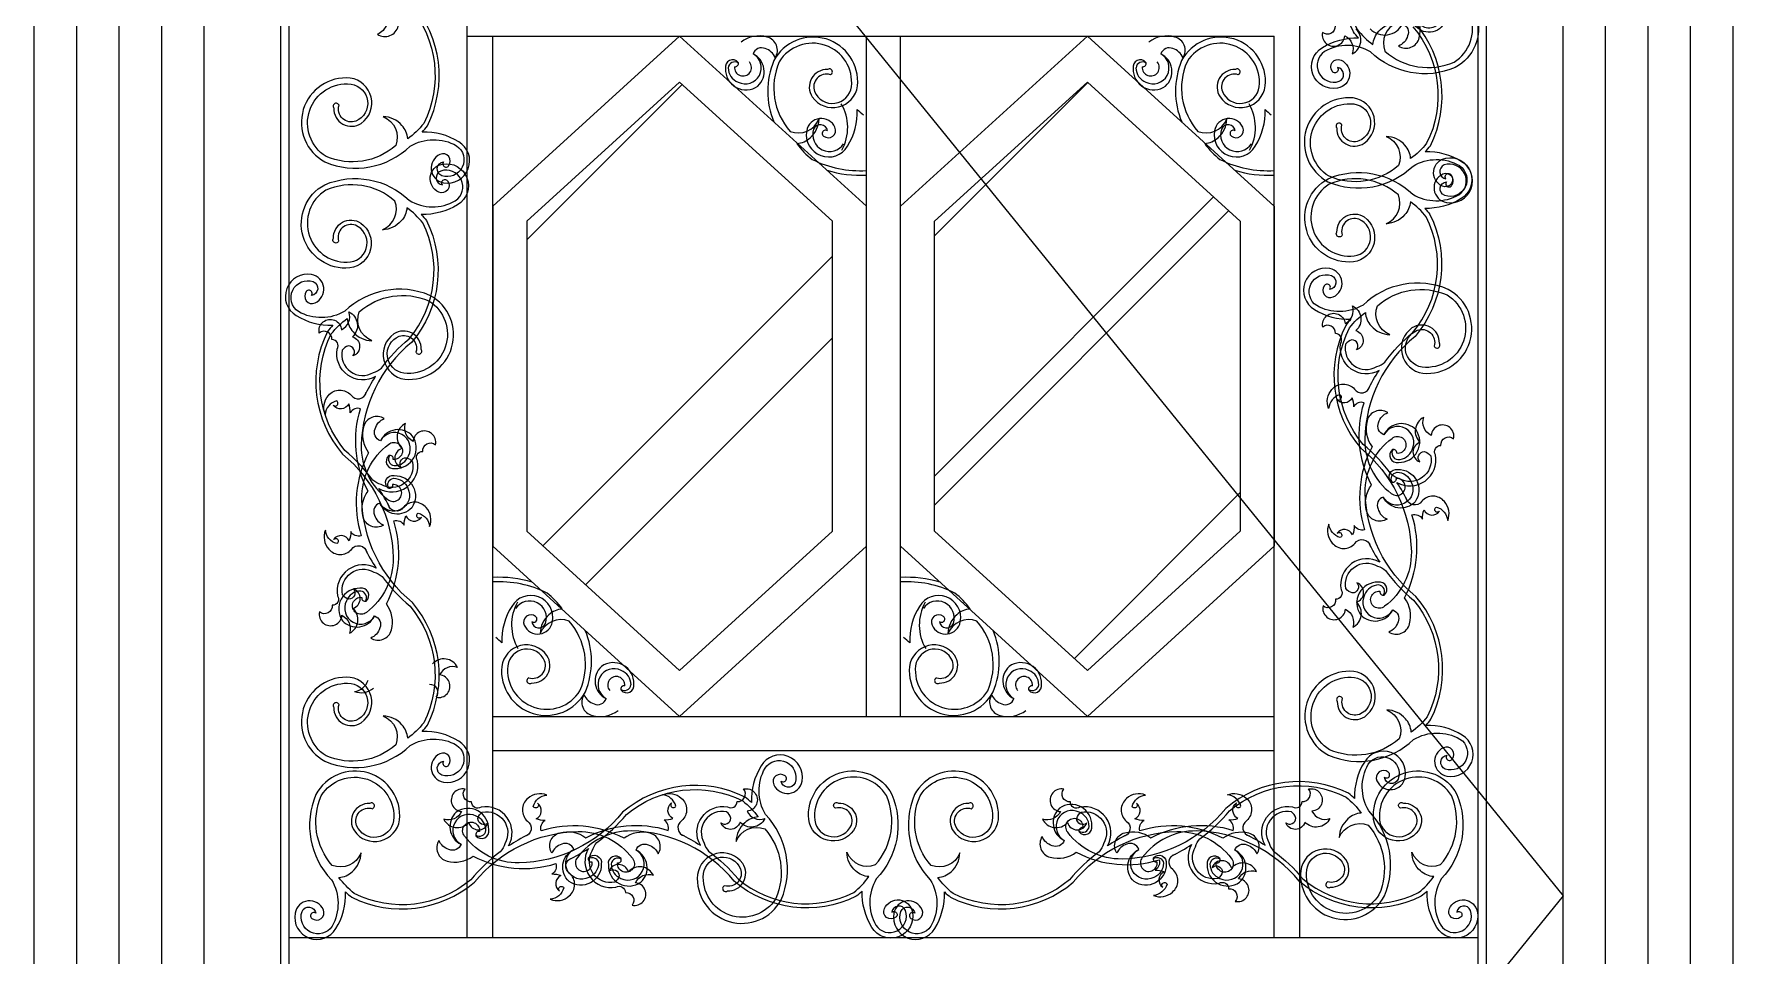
# Model space of a CAD drawing. Header units: metres. Extents: x 0 to 1000, y 0 to 2306.
# Drawn here: x 0 to 1000, y 949 to 1491 of the extents above; entities that cross this region are included whole.
import ezdxf

# ---------------------------------------------------------------- set-up
doc = ezdxf.new("R2010")
doc.units = ezdxf.units.M
for name, color, linetype in [('3', 3, 'Continuous'), ('4', 4, 'Continuous'), ('BH', 3, 'Continuous')]:
    doc.layers.add(name, color=color, linetype=linetype)

# ---------------------------------------------------------------- blocks, each defined once
blk = doc.blocks.new('TH-19')
at = {"layer": '3'}
for points in [[(1097.17, -357.8, 0.03), (1008.96, -408.15, 0.64), (885.4, -234.57, -0.59), (842.49, -210.17, -0.67), (812.81, -153.3, 1.07), (797.58, -254, -0.38), (716.91, -287.57, 0.53), (829.22, -303.43, 0.72), (916.45, -305.86, -0.64), (870.83, -284.92, -0.17), (890.32, -256.39, -0.65), (991.67, -398.11, -0.12), (971.57, -434.39, 0.06), (838.37, -560.18, -0.3), (314.56, -621.74, -0.07), (245.88, -549.91, 0.17), (305.9, -523.94, 0.21), (345.35, -439.93, -0.41), (215.56, -495.76, -0.29), (166.56, -182.75, -0.8), (491.25, -295.02, -0.76), (325.28, -317.02, -0.62), (396.59, -240.84, 1.16), (383.73, -217.31, 0.61), (315.12, -340.72, 0.68), (518.35, -291.64, 0.82), (141.87, -177.81, 0.3), (212.41, -560.57, -0.27), (214.73, -769.04, -0.88), (79.8, -702.85, -0.77), (142.23, -710.93, 1.05), (124.57, -733.98, 0.79), (175.66, -694.69, 0.74), (48.53, -710.48, 0.84), (232.08, -779.28, 0.15), (276, -615.02, 0.03), (303.79, -638.69, 0.3), (855.2, -570.99, -0.22), (1321.03, -343.3, -0.24), (1565.62, -463.62, -1.5), (1498.24, -484.67, 0.57), (1514.86, -465.2, 0.78), (1457.41, -492.73, 0.62), (1603.16, -571.57, 0.53), (1581.71, -427.02, -0.44), (1635.96, -403.34, -0.23), (1681.21, -444.39, 0.51), (1644.9, -351.43, 0.23), (1527.64, -373.91, 0.2), (1155.03, -340.54, -0.35), (1173.45, -293.66, -0.1), (1132.8, -286.4, 0.57), (1138.88, -216.47, -1.23), (1119.57, -230.66, -0.31), (1180.71, -179.76, 0.29), (1095.05, -195, 0.46), (1093.54, -296.87, -0.66), (1080.85, -366.01)], [(1515.56, -468.28, 0.56), (1469.9, -489.36, 0.31), (1514.07, -553.84, 0.98), (1581.71, -427.02, 1.01)]]:
    blk.add_lwpolyline(points, format="xyb", dxfattribs=at)

msp = doc.modelspace()

# ---------------------------------------------------------------- linework, layer by layer
at = {"layer": '3'}
for p, q in [((25, 2015.45), (25, 0)), ((975, 0), (975, 2015.45)), ((50, 2000), (50, 0)), ((950, 0), (950, 2000)), ((75, 1984.55), (75, 0)), ((925, 0), (925, 1984.55)), ((255, 960), (255, 1890)), ((745, 960), (745, 1890)), ((255, 1490), (730, 1490)), ((270, 960), (270, 1490)), ((380, 1490), (270, 1390)), ((490, 1390), (380, 1490)), ((490, 1090), (490, 1490)), ((510, 1390), (620, 1490)), ((510, 1090), (510, 1490)), ((620, 1490), (730, 1390)), ((730, 960), (730, 1490)), ((380, 1462.97), (290, 1381.15)), ((470, 1381.15), (380, 1462.97)), ((530, 1381.15), (620, 1462.97)), ((620, 1462.97), (710, 1381.15)), ((270, 1390), (270, 1190)), ((490, 1190), (490, 1390)), ((510, 1190), (510, 1390)), ((730, 1390), (730, 1190)), ((290, 1381.15), (290, 1198.85)), ((470, 1198.85), (470, 1381.15)), ((530, 1198.85), (530, 1381.15)), ((710, 1381.15), (710, 1198.85)), ((270, 1190), (380, 1090)), ((290, 1198.85), (380, 1117.03)), ((380, 1117.03), (470, 1198.85)), ((380, 1090), (490, 1190)), ((620, 1090), (510, 1190)), ((620, 1117.03), (530, 1198.85)), ((710, 1198.85), (620, 1117.03)), ((730, 1190), (620, 1090)), ((270, 1090), (730, 1090)), ((270, 1070), (730, 1070)), ((150, 960), (850, 960))]:
    msp.add_line(p, q, dxfattribs=at)
for points in [[(855, 0), (855, 1972.19), (500, 2149.69), (145, 1972.19), (145, 0)], [(850, 0), (850, 1969.1), (500, 2144.1), (150, 1969.1), (150, 0)], [(100, 1969.1), (900, 984.55), (100, 0)]]:
    msp.add_lwpolyline(points, dxfattribs=at)
for points in [[(221.33, 1507.19, -0.3), (229.38, 1438.63, -0.07), (219.98, 1429.64, 0.17), (216.58, 1437.5, 0.21), (205.59, 1442.66, -0.41), (212.9, 1425.67, -0.29), (171.92, 1419.26, -0.8), (186.62, 1461.76, -0.76), (189.5, 1440.03, -0.62), (179.53, 1449.37, 1.16), (176.45, 1447.68, 0.61), (192.6, 1438.7, 0.68), (186.18, 1465.31, 0.82), (171.28, 1416.03, 0.3), (221.38, 1425.26, -0.27), (248.66, 1425.56, -0.88), (240, 1407.9, -0.77), (241.06, 1416.08, 1.05), (244.07, 1413.76, 0.79), (238.93, 1420.45, 0.74), (241, 1403.81, 0.84), (250, 1427.84, 0.15), (228.5, 1433.58, 0.03), (231.6, 1437.22, 0.3), (222.74, 1509.4, -0.22)], [(786.48, 1494.39, 0.53), (805.4, 1497.2, -0.44), (808.5, 1490.1, -0.23), (803.12, 1484.17, 0.51), (815.29, 1488.93, 0.23), (812.35, 1504.27, 0.2)], [(207.56, 1496.99, -0.23), (202.19, 1491.06, 0.51), (214.36, 1495.82, 0.23)], [(811.62, 1495.53, -0.3), (819.67, 1426.97, -0.07), (810.27, 1417.98, 0.17), (806.87, 1425.83, 0.21), (795.88, 1431, -0.41), (803.19, 1414.01, -0.29), (762.21, 1407.6, -0.8), (776.91, 1450.1, -0.76), (779.79, 1428.37, -0.62), (769.82, 1437.71, 1.16), (766.74, 1436.02, 0.61), (782.89, 1427.04, 0.68), (776.47, 1453.64, 0.82), (761.57, 1404.36, 0.3), (811.67, 1413.6, -0.27), (838.95, 1413.9, -0.88), (830.29, 1396.24, -0.77), (831.35, 1404.41, 1.05), (834.37, 1402.1, 0.79), (829.22, 1408.79, 0.74), (831.29, 1392.15, 0.84), (840.29, 1416.17, 0.15), (818.79, 1421.92, 0.03), (821.89, 1425.56, 0.3), (813.03, 1497.73, -0.22)], [(765.8, 1496.07, -0.67), (758.36, 1492.18, 1.07), (771.54, 1490.19, -0.38), (775.93, 1479.63, 0.53), (778.01, 1494.33, 0.72)], [(808.78, 1216.03, 0.03), (802.19, 1227.58, 0.64), (824.91, 1243.75, -0.59), (828.11, 1249.37, -0.67), (835.55, 1253.25, 1.07), (822.37, 1255.24, -0.38), (817.98, 1265.8, 0.53), (815.9, 1251.1, 0.72), (815.58, 1239.69, -0.64), (818.32, 1245.66, -0.17), (822.06, 1243.11, -0.65), (803.51, 1229.84, -0.12), (798.76, 1232.47, 0.06), (782.29, 1249.91, -0.3), (774.24, 1318.47, -0.07), (783.64, 1327.46, 0.17), (787.04, 1319.6, 0.21), (798.03, 1314.44, -0.41), (790.72, 1331.43, -0.29), (831.7, 1337.84, -0.8), (817, 1295.34, -0.76), (814.12, 1317.06, -0.62), (824.09, 1307.73, 1.16), (827.17, 1309.41, 0.61), (811.02, 1318.39, 0.68), (817.44, 1291.79, 0.82), (832.34, 1341.07, 0.3), (782.24, 1331.84, -0.27), (754.96, 1331.53, -0.88), (763.62, 1349.19, -0.77), (762.56, 1341.02, 1.05), (759.54, 1343.33, 0.79), (764.69, 1336.65, 0.74), (762.62, 1353.29, 0.84), (753.62, 1329.26, 0.15), (775.12, 1323.51, 0.03), (772.02, 1319.88, 0.3), (780.88, 1247.7, -0.22), (810.68, 1186.73, -0.24), (794.93, 1154.72, -1.5), (792.18, 1163.54, 0.57), (794.73, 1161.36, 0.78), (791.12, 1168.88, 0.62), (780.8, 1149.8, 0.53), (799.72, 1152.61, -0.44), (802.82, 1145.51, -0.23), (797.45, 1139.59, 0.51), (809.62, 1144.34, 0.23), (806.67, 1159.69, 0.2), (811.04, 1208.46, -0.35), (817.18, 1206.05, -0.1), (818.13, 1211.37, 0.57), (827.28, 1210.57, -1.23), (825.42, 1213.1, -0.31), (832.09, 1205.1, 0.29), (830.09, 1216.31, 0.46), (816.76, 1216.51, -0.66), (807.71, 1218.17)], [(209.52, 1212.49, 0.03), (202.93, 1224.03, 0.64), (225.65, 1240.21, -0.59), (228.85, 1245.82, -0.67), (236.29, 1249.71, 1.07), (223.11, 1251.7, -0.38), (218.72, 1262.26, 0.53), (216.64, 1247.56, 0.72), (216.32, 1236.14, -0.64), (219.06, 1242.11, -0.17), (222.8, 1239.56, -0.65), (204.25, 1226.3, -0.12), (199.5, 1228.93, 0.06), (183.03, 1246.36, -0.3), (174.98, 1314.92, -0.07), (184.38, 1323.91, 0.17), (187.78, 1316.06, 0.21), (198.77, 1310.89, -0.41), (191.47, 1327.88, -0.29), (232.44, 1334.3, -0.8), (217.74, 1291.8, -0.76), (214.86, 1313.52, -0.62), (224.83, 1304.19, 1.16), (227.91, 1305.87, 0.61), (211.76, 1314.85, 0.68), (218.18, 1288.25, 0.82), (233.08, 1337.53, 0.3), (182.98, 1328.29, -0.27), (155.7, 1327.99, -0.88), (164.36, 1345.65, -0.77), (163.3, 1337.48, 1.05), (160.29, 1339.79, 0.79), (165.43, 1333.1, 0.74), (163.36, 1349.74, 0.84), (154.36, 1325.72, 0.15), (175.86, 1319.97, 0.03), (172.76, 1316.33, 0.3), (181.62, 1244.16, -0.22), (211.42, 1183.19, -0.24), (195.67, 1151.17, -1.5), (192.92, 1159.99, 0.57), (195.47, 1157.81, 0.78), (191.86, 1165.33, 0.62), (181.54, 1146.26, 0.53), (200.46, 1149.07, -0.44), (203.56, 1141.96, -0.23), (198.19, 1136.04, 0.51), (210.36, 1140.79, 0.23), (207.42, 1156.14, 0.2), (211.78, 1204.91, -0.35), (217.92, 1202.5, -0.1), (218.87, 1207.82, 0.57), (228.02, 1207.03, -1.23), (226.17, 1209.55, -0.31), (232.83, 1201.55, 0.29), (230.83, 1212.76, 0.46), (217.5, 1212.96, -0.66), (208.45, 1214.62)], [(194.84, 1188.63, 0.03), (201.43, 1177.09, 0.64), (178.71, 1160.91, -0.59), (175.51, 1155.29, -0.67), (168.07, 1151.41, 1.07), (181.25, 1149.42, -0.38), (185.64, 1138.86, 0.53), (187.72, 1153.56, 0.72), (188.04, 1164.98, -0.64), (185.3, 1159, -0.17), (181.56, 1161.56, -0.65), (200.11, 1174.82, -0.12), (204.86, 1172.19, 0.06), (221.33, 1154.76, -0.3), (229.38, 1086.19, -0.07), (219.98, 1077.2, 0.17), (216.58, 1085.06, 0.21), (205.59, 1090.22, -0.41), (212.9, 1073.24, -0.29), (171.92, 1066.82, -0.8), (186.62, 1109.32, -0.76), (189.5, 1087.6, -0.62), (179.53, 1096.93, 1.16), (176.45, 1095.25, 0.61), (192.6, 1086.27, 0.68), (186.18, 1112.87, 0.82), (171.28, 1063.59, 0.3), (221.38, 1072.82, -0.27), (248.66, 1073.13, -0.88), (240, 1055.47, -0.77), (241.06, 1063.64, 1.05), (244.07, 1061.33, 0.79), (238.93, 1068.01, 0.74), (241, 1051.37, 0.84), (250, 1075.4, 0.15), (228.5, 1081.15, 0.03), (231.6, 1084.78, 0.3), (222.74, 1156.96, -0.22), (192.94, 1217.93, -0.24), (208.69, 1249.95, -1.5), (211.44, 1241.13, 0.57), (208.89, 1243.3, 0.78), (212.5, 1235.78, 0.62), (222.82, 1254.86, 0.53), (203.9, 1252.05, -0.44), (200.8, 1259.15, -0.23), (206.17, 1265.08, 0.51), (194, 1260.32, 0.23), (196.95, 1244.97, 0.2), (192.58, 1196.2, -0.35), (186.44, 1198.61, -0.1), (185.49, 1193.29, 0.57), (176.34, 1194.09, -1.23), (178.19, 1191.56, -0.31), (171.53, 1199.56, 0.29), (173.53, 1188.35, 0.46), (186.86, 1188.16, -0.66), (195.91, 1186.49)], [(785.45, 1192.17, 0.03), (792.04, 1180.63, 0.64), (769.32, 1164.46, -0.59), (766.13, 1158.84, -0.67), (758.68, 1154.95, 1.07), (771.86, 1152.96, -0.38), (776.26, 1142.4, 0.53), (778.33, 1157.1, 0.72), (778.65, 1168.52, -0.64), (775.91, 1162.55, -0.17), (772.18, 1165.1, -0.65), (790.73, 1178.37, -0.12), (795.48, 1175.74, 0.06), (811.94, 1158.3, -0.3), (820, 1089.74, -0.07), (810.6, 1080.75, 0.17), (807.2, 1088.61, 0.21), (796.2, 1093.77, -0.41), (803.51, 1076.78, -0.29), (762.54, 1070.37, -0.8), (777.23, 1112.87, -0.76), (780.11, 1091.14, -0.62), (770.14, 1100.48, 1.16), (767.06, 1098.79, 0.61), (783.22, 1089.81, 0.68), (776.79, 1116.41, 0.82), (761.89, 1067.14, 0.3), (811.99, 1076.37, -0.27), (839.28, 1076.67, -0.88), (830.61, 1059.01, -0.77), (831.67, 1067.18, 1.05), (834.69, 1064.87, 0.79), (829.55, 1071.56, 0.74), (831.61, 1054.92, 0.84), (840.62, 1078.94, 0.15), (819.12, 1084.69, 0.03), (822.22, 1088.33, 0.3), (813.36, 1160.5, -0.22), (783.55, 1221.48, -0.24), (799.3, 1253.49, -1.5), (802.06, 1244.67, 0.57), (799.51, 1246.85, 0.78), (803.11, 1239.33, 0.62), (813.43, 1258.4, 0.53), (794.51, 1255.6, -0.44), (791.41, 1262.7, -0.23), (796.78, 1268.62, 0.51), (784.62, 1263.87, 0.23), (787.56, 1248.52, 0.2), (783.19, 1199.75, -0.35), (777.06, 1202.16, -0.1), (776.11, 1196.84, 0.57), (766.95, 1197.63, -1.23), (768.81, 1195.11, -0.31), (762.15, 1203.11, 0.29), (764.14, 1191.9, 0.46), (777.48, 1191.7, -0.66), (786.53, 1190.04)], [(799.91, 1246.94, 0.56), (802.67, 1240.96, 0.31), (811.11, 1246.74, 0.98), (794.51, 1255.6, 1.01)], [(209.3, 1243.39, 0.56), (212.06, 1237.42, 0.31), (220.5, 1243.2, 0.98), (203.9, 1252.05, 1.01)], [(195.06, 1157.72, 0.56), (192.3, 1163.7, 0.31), (183.86, 1157.92, 0.98), (200.46, 1149.07, 1.01)], [(794.32, 1161.27, 0.56), (791.56, 1167.25, 0.31), (783.12, 1161.46, 0.98), (799.72, 1152.61, 1.01)], [(314.78, 1005.72, 0.03), (326.32, 1012.31, 0.64), (342.5, 989.59, -0.59), (348.11, 986.4, -0.67), (352, 978.95, 1.07), (353.99, 992.14, -0.38), (364.55, 996.53, 0.53), (349.85, 998.61, 0.72), (338.43, 998.92, -0.64), (344.4, 996.18, -0.17), (341.85, 992.45, -0.65), (328.59, 1011, -0.12), (331.22, 1015.75, 0.06), (348.65, 1032.21, -0.3), (417.21, 1040.27, -0.07), (426.21, 1030.87, 0.17), (418.35, 1027.47, 0.21), (413.19, 1016.47, -0.41), (430.17, 1023.78, -0.29), (436.59, 982.81, -0.8), (394.09, 997.51, -0.76), (415.81, 1000.38, -0.62), (406.48, 990.41, 1.16), (408.16, 987.33, 0.61), (417.14, 1003.49, 0.68), (390.54, 997.06, 0.82), (439.82, 982.16, 0.3), (430.58, 1032.26, -0.27), (430.28, 1059.55, -0.88), (447.94, 1050.89, -0.77), (439.77, 1051.94, 1.05), (442.08, 1054.96, 0.79), (435.4, 1049.82, 0.74), (452.04, 1051.88, 0.84), (428.01, 1060.89, 0.15), (422.26, 1039.39, 0.03), (418.63, 1042.49, 0.3), (346.45, 1033.63, -0.22), (285.48, 1003.82, -0.24), (253.46, 1019.57, -1.5), (262.28, 1022.33, 0.57), (260.11, 1019.78, 0.78), (267.63, 1023.38, 0.62), (248.55, 1033.7, 0.53), (251.36, 1014.78, -0.44), (244.26, 1011.68, -0.23), (238.33, 1017.06, 0.51), (243.09, 1004.89, 0.23), (258.43, 1007.83, 0.2), (307.21, 1003.46, -0.35), (304.8, 997.33, -0.1), (310.12, 996.38, 0.57), (309.32, 987.22, -1.23), (311.85, 989.08, -0.31), (303.84, 982.42, 0.29), (315.06, 984.41, 0.46), (315.25, 997.75, -0.66), (316.91, 1006.8)], [(669.8, 1007.98, 0.03), (681.35, 1014.58, 0.64), (697.52, 991.86, -0.59), (703.14, 988.66, -0.67), (707.02, 981.22, 1.07), (709.01, 994.4, -0.38), (719.57, 998.79, 0.53), (704.87, 1000.87, 0.72), (693.45, 1001.19, -0.64), (699.43, 998.45, -0.17), (696.88, 994.71, -0.65), (683.61, 1013.26, -0.12), (686.24, 1018.01, 0.06), (703.67, 1034.47, -0.3), (772.24, 1042.53, -0.07), (781.23, 1033.13, 0.17), (773.37, 1029.73, 0.21), (768.21, 1018.73, -0.41), (785.19, 1026.04, -0.29), (791.61, 985.07, -0.8), (749.11, 999.77, -0.76), (770.83, 1002.65, -0.62), (761.5, 992.68, 1.16), (763.18, 989.6, 0.61), (772.16, 1005.75, 0.68), (745.56, 999.32, 0.82), (794.84, 984.43, 0.3), (785.61, 1034.52, -0.27), (785.3, 1061.81, -0.88), (802.96, 1053.15, -0.77), (794.79, 1054.21, 1.05), (797.1, 1057.22, 0.79), (790.42, 1052.08, 0.74), (807.06, 1054.15, 0.84), (783.03, 1063.15, 0.15), (777.28, 1041.65, 0.03), (773.65, 1044.75, 0.3), (701.47, 1035.89, -0.22), (640.5, 1006.09, -0.24), (608.48, 1021.84, -1.5), (617.3, 1024.59, 0.57), (615.13, 1022.04, 0.78), (622.65, 1025.65, 0.62), (603.57, 1035.96, 0.53), (606.38, 1017.04, -0.44), (599.28, 1013.95, -0.23), (593.35, 1019.32, 0.51), (598.11, 1007.15, 0.23), (613.46, 1010.09, 0.2), (662.23, 1005.72, -0.35), (659.82, 999.59, -0.1), (665.14, 998.64, 0.57), (664.34, 989.49, -1.23), (666.87, 991.34, -0.31), (658.87, 984.68, 0.29), (670.08, 986.68, 0.46), (670.28, 1000.01, -0.66), (671.94, 1009.06)], [(290.92, 1020.41, 0.03), (279.38, 1013.82, 0.64), (263.2, 1036.54, -0.59), (257.59, 1039.73, -0.67), (253.7, 1047.18, 1.07), (251.71, 1034, -0.38), (241.15, 1029.6, 0.53), (255.85, 1027.53, 0.72), (267.27, 1027.21, -0.64), (261.3, 1029.95, -0.17), (263.85, 1033.68, -0.65), (277.11, 1015.13, -0.12), (274.48, 1010.38, 0.06), (257.05, 993.92, -0.3), (188.49, 985.86, -0.07), (179.5, 995.26, 0.17), (187.35, 998.66, 0.21), (192.52, 1009.66, -0.41), (175.53, 1002.35, -0.29), (169.11, 1043.32, -0.8), (211.61, 1028.63, -0.76), (189.89, 1025.75, -0.62), (199.22, 1035.72, 1.16), (197.54, 1038.8, 0.61), (188.56, 1022.64, 0.68), (215.16, 1029.07, 0.82), (165.88, 1043.97, 0.3), (175.12, 993.87, -0.27), (175.42, 966.58, -0.88), (157.76, 975.25, -0.77), (165.93, 974.19, 1.05), (163.62, 971.17, 0.79), (170.31, 976.31, 0.74), (153.67, 974.25, 0.84), (177.69, 965.24, 0.15), (183.44, 986.74, 0.03), (187.08, 983.64, 0.3), (259.25, 992.5, -0.22), (320.22, 1022.31, -0.24), (352.24, 1006.56, -1.5), (343.42, 1003.8, 0.57), (345.59, 1006.35, 0.78), (338.07, 1002.75, 0.62), (357.15, 992.43, 0.53), (354.34, 1011.35, -0.44), (361.45, 1014.45, -0.23), (367.37, 1009.08, 0.51), (362.62, 1021.24, 0.23), (347.27, 1018.3, 0.2), (298.5, 1022.67, -0.35), (300.91, 1028.8, -0.1), (295.59, 1029.75, 0.57), (296.38, 1038.91, -1.23), (293.85, 1037.05, -0.31), (301.86, 1043.71, 0.29), (290.64, 1041.72, 0.46), (290.45, 1028.38, -0.66), (288.79, 1019.33)], [(643.36, 1020.41, 0.03), (631.81, 1013.82, 0.64), (615.64, 1036.54, -0.59), (610.02, 1039.73, -0.67), (606.14, 1047.18, 1.07), (604.15, 1034, -0.38), (593.59, 1029.6, 0.53), (608.29, 1027.53, 0.72), (619.71, 1027.21, -0.64), (613.73, 1029.95, -0.17), (616.28, 1033.68, -0.65), (629.55, 1015.13, -0.12), (626.92, 1010.38, 0.06), (609.49, 993.92, -0.3), (540.92, 985.86, -0.07), (531.93, 995.26, 0.17), (539.79, 998.66, 0.21), (544.95, 1009.66, -0.41), (527.97, 1002.35, -0.29), (521.55, 1043.32, -0.8), (564.05, 1028.63, -0.76), (542.33, 1025.75, -0.62), (551.66, 1035.72, 1.16), (549.98, 1038.8, 0.61), (541, 1022.64, 0.68), (567.6, 1029.07, 0.82), (518.32, 1043.97, 0.3), (527.55, 993.87, -0.27), (527.86, 966.58, -0.88), (510.2, 975.25, -0.77), (518.37, 974.19, 1.05), (516.06, 971.17, 0.79), (522.74, 976.31, 0.74), (506.1, 974.25, 0.84), (530.13, 965.24, 0.15), (535.88, 986.74, 0.03), (539.51, 983.64, 0.3), (611.69, 992.5, -0.22), (672.66, 1022.31, -0.24), (704.68, 1006.56, -1.5), (695.86, 1003.8, 0.57), (698.03, 1006.35, 0.78), (690.51, 1002.75, 0.62), (709.59, 992.43, 0.53), (706.78, 1011.35, -0.44), (713.88, 1014.45, -0.23), (719.81, 1009.08, 0.51), (715.05, 1021.24, 0.23), (699.7, 1018.3, 0.2), (650.93, 1022.67, -0.35), (653.34, 1028.8, -0.1), (648.02, 1029.75, 0.57), (648.82, 1038.91, -1.23), (646.29, 1037.05, -0.31), (654.29, 1043.71, 0.29), (643.08, 1041.72, 0.46), (642.88, 1028.38, -0.66), (641.22, 1019.33)], [(260.02, 1020.18, 0.56), (265.99, 1022.94, 0.31), (260.21, 1031.38, 0.98), (251.36, 1014.78, 1.01)], [(615.04, 1022.45, 0.56), (621.01, 1025.2, 0.31), (615.23, 1033.64, 0.98), (606.38, 1017.04, 1.01)], [(345.69, 1005.95, 0.56), (339.71, 1003.19, 0.31), (345.49, 994.75, 0.98), (354.34, 1011.35, 1.01)], [(698.12, 1005.95, 0.56), (692.15, 1003.19, 0.31), (697.93, 994.75, 0.98), (706.78, 1011.35, 1.01)]]:
    msp.add_lwpolyline(points, format="xyb", dxfattribs=at)
for centre, radius, start, end in [((426.81, 1472.51), 17.6, 74.49, 127.21), ((666.81, 1472.51), 17.6, 74.49, 127.21), ((428.2, 1477.9), 5.23, 65.78, 161.37), ((427.67, 1473.77), 9.3, 22.34, 73.25), ((429.5, 1481.67), 8.06, 327.17, 75.51), ((458.57, 1463.19), 26.25, 354.52, 151.84), ((458.25, 1462.79), 23.05, 353.65, 148.2), ((668.2, 1477.9), 5.23, 65.78, 161.37), ((667.67, 1473.77), 9.3, 22.34, 73.25), ((669.5, 1481.67), 8.06, 327.17, 75.51), ((698.57, 1463.19), 26.25, 354.52, 151.84), ((698.25, 1462.79), 23.05, 353.65, 148.2), ((411.19, 1471.83), 4.3, 39.77, 191.44), ((419.03, 1470.47), 12.07, 177.6, 305.58), ((412.44, 1470.98), 3.85, 56.07, 173.49), ((417.57, 1471.35), 8.96, 179.58, 249.25), ((417.3, 1471.57), 5.01, 174.7, 39.99), ((412.65, 1473.95), 1.95, 260.16, 18.88), ((418.65, 1471.36), 9.41, 243.08, 60.78), ((418.15, 1469.15), 11.6, 312.91, 63.97), ((478.79, 1457.67), 46.92, 157.56, 202.76), ((473.95, 1459.47), 38.53, 156.34, 221.45), ((466.7, 1460.05), 10.37, 87.88, 213.98), ((468.15, 1468.99), 1.77, 290.38, 126.97), ((651.19, 1471.83), 4.3, 39.77, 191.44), ((659.03, 1470.47), 12.07, 177.6, 305.58), ((652.44, 1470.98), 3.85, 56.07, 173.49), ((657.57, 1471.35), 8.96, 179.58, 249.25), ((657.3, 1471.57), 5.01, 174.7, 39.99), ((652.65, 1473.95), 1.95, 260.16, 18.88), ((658.65, 1471.36), 9.41, 243.08, 60.78), ((658.15, 1469.15), 11.6, 312.91, 63.97), ((718.79, 1457.67), 46.92, 157.56, 202.76), ((713.95, 1459.47), 38.53, 156.34, 221.45), ((706.7, 1460.05), 10.37, 87.88, 213.98), ((708.15, 1468.99), 1.77, 290.38, 126.97), ((470.15, 1462.67), 14.69, 214.95, 352.2), ((466.54, 1460.06), 7.6, 72.95, 200.83), ((469.89, 1461.83), 11.38, 203.16, 351.94), ((710.15, 1462.67), 14.69, 214.95, 352.2), ((706.54, 1460.06), 7.6, 72.95, 200.83), ((709.89, 1461.83), 11.38, 203.16, 351.94), ((451.51, 1436.28), 27.41, 330.78, 30.49), ((691.51, 1436.28), 27.41, 330.78, 30.49), ((449.85, 1446.25), 13.19, 248.76, 337.8), ((463.43, 1432.84), 8.76, 23.86, 170.3), ((447.22, 1441.53), 14.85, 310.7, 359), ((447.12, 1445.3), 37.48, 327.76, 2.3), ((516.63, 1480.75), 46.68, 226.64, 232.51), ((689.85, 1446.25), 13.19, 248.76, 337.8), ((703.43, 1432.84), 8.76, 23.86, 170.3), ((687.22, 1441.53), 14.85, 310.7, 359), ((687.12, 1445.3), 37.48, 327.76, 2.3), ((756.63, 1480.75), 46.68, 226.64, 232.51), ((448.22, 1439.56), 12.71, 273.71, 313.08), ((467.62, 1431.98), 13.04, 169.69, 329.22), ((468.26, 1432.07), 9.91, 160.9, 326.83), ((462.84, 1433.68), 4.27, 7.63, 157.61), ((465.84, 1432.8), 1.9, 49.87, 235.21), ((467.49, 1434.59), 4.33, 230.74, 24.38), ((688.22, 1439.56), 12.71, 273.71, 313.08), ((707.62, 1431.98), 13.04, 169.69, 329.22), ((708.26, 1432.07), 9.91, 160.9, 326.83), ((702.84, 1433.68), 4.27, 7.63, 157.61), ((705.84, 1432.8), 1.9, 49.87, 235.21), ((707.49, 1434.59), 4.33, 230.74, 24.38), ((485.04, 1452.29), 44.07, 215.23, 232.2), ((725.04, 1452.29), 44.07, 215.23, 232.2), ((486.15, 1473.92), 63.06, 243.52, 273.5), ((486.1, 1473.5), 65.28, 252.73, 273.42), ((726.15, 1473.92), 63.06, 243.52, 273.5), ((726.1, 1473.5), 65.28, 252.73, 273.42), ((273.9, 1106.5), 65.28, 72.73, 93.42), ((513.9, 1106.5), 65.28, 72.73, 93.42), ((273.85, 1106.08), 63.06, 63.52, 93.5), ((292.38, 1148.02), 13.04, 349.69, 149.22), ((274.96, 1127.71), 44.07, 35.23, 52.2), ((513.85, 1106.08), 63.06, 63.52, 93.5), ((532.38, 1148.02), 13.04, 349.69, 149.22), ((514.96, 1127.71), 44.07, 35.23, 52.2), ((312.88, 1134.7), 37.48, 147.76, 182.3), ((308.49, 1143.72), 27.41, 150.78, 210.49), ((291.74, 1147.93), 9.91, 340.9, 146.83), ((311.78, 1140.44), 12.71, 93.71, 133.08), ((552.88, 1134.7), 37.48, 147.76, 182.3), ((548.49, 1143.72), 27.41, 150.78, 210.49), ((531.74, 1147.93), 9.91, 340.9, 146.83), ((551.78, 1140.44), 12.71, 93.71, 133.08), ((292.51, 1145.41), 4.33, 50.74, 204.38), ((296.57, 1147.16), 8.76, 203.86, 350.3), ((297.16, 1146.32), 4.27, 187.63, 337.61), ((294.16, 1147.2), 1.9, 229.87, 55.21), ((312.78, 1138.47), 14.85, 130.7, 179), ((310.15, 1133.75), 13.19, 68.76, 157.8), ((286.05, 1120.53), 38.53, 336.34, 41.45), ((281.21, 1122.33), 46.92, 337.56, 22.76), ((532.51, 1145.41), 4.33, 50.74, 204.38), ((536.57, 1147.16), 8.76, 203.86, 350.3), ((537.16, 1146.32), 4.27, 187.63, 337.61), ((534.16, 1147.2), 1.9, 229.87, 55.21), ((552.78, 1138.47), 14.85, 130.7, 179), ((550.15, 1133.75), 13.19, 68.76, 157.8), ((526.05, 1120.53), 38.53, 336.34, 41.45), ((521.21, 1122.33), 46.92, 337.56, 22.76), ((243.37, 1099.25), 46.68, 46.64, 52.51), ((289.85, 1117.33), 14.69, 34.95, 172.2), ((483.37, 1099.25), 46.68, 46.64, 52.51), ((529.85, 1117.33), 14.69, 34.95, 172.2), ((241.25, 1114.85), 8.96, 26.05, 137.87), ((290.11, 1118.17), 11.38, 23.16, 171.94), ((293.46, 1119.94), 7.6, 252.95, 20.83), ((293.3, 1119.95), 10.37, 267.88, 33.98), ((340.97, 1109.53), 12.07, 357.6, 125.58), ((530.11, 1118.17), 11.38, 23.16, 171.94), ((533.46, 1119.94), 7.6, 252.95, 20.83), ((533.3, 1119.95), 10.37, 267.88, 33.98), ((580.97, 1109.53), 12.07, 357.6, 125.58), ((187.77, 1113.81), 9.17, 275.18, 344.37), ((238.17, 1107.74), 6.68, 257.71, 85.09), ((246.52, 1110.6), 8.65, 71.2, 153.99), ((301.43, 1116.81), 26.25, 174.52, 331.84), ((301.75, 1117.21), 23.05, 173.65, 328.2), ((291.85, 1111.01), 1.77, 110.38, 306.97), ((341.85, 1110.85), 11.6, 132.91, 243.97), ((341.35, 1108.64), 9.41, 63.08, 240.78), ((342.7, 1108.43), 5.01, 354.7, 219.99), ((342.43, 1108.65), 8.96, 359.58, 69.25), ((541.43, 1116.81), 26.25, 174.52, 331.84), ((541.75, 1117.21), 23.05, 173.65, 328.2), ((531.85, 1111.01), 1.77, 110.38, 306.97), ((581.85, 1110.85), 11.6, 132.91, 243.97), ((581.35, 1108.64), 9.41, 63.08, 240.78), ((582.7, 1108.43), 5.01, 354.7, 219.99), ((582.43, 1108.65), 8.96, 359.58, 69.25), ((192.64, 1114.49), 10.61, 247.62, 312.55), ((233.29, 1104.14), 4.53, 319.73, 95.39), ((330.5, 1098.33), 8.06, 147.17, 255.51), ((332.33, 1106.23), 9.3, 202.34, 253.25), ((331.8, 1102.1), 5.23, 245.78, 341.37), ((347.35, 1106.05), 1.95, 80.16, 198.88), ((347.56, 1109.02), 3.85, 236.07, 353.49), ((348.81, 1108.17), 4.3, 219.77, 11.44), ((570.5, 1098.33), 8.06, 147.17, 255.51), ((572.33, 1106.23), 9.3, 202.34, 253.25), ((571.8, 1102.1), 5.23, 245.78, 341.37), ((587.35, 1106.05), 1.95, 80.16, 198.88), ((587.56, 1109.02), 3.85, 236.07, 353.49), ((588.81, 1108.17), 4.3, 219.77, 11.44), ((333.19, 1107.49), 17.6, 254.49, 307.21), ((573.19, 1107.49), 17.6, 254.49, 307.21)]:
    msp.add_arc(centre, radius, start, end, dxfattribs=at)
at = {"layer": '4'}
for p, q in [((0, 2030.9), (0, 0)), ((1000, 0), (1000, 2030.9)), ((100, 1969.1), (100, 0)), ((900, 0), (900, 1969.1))]:
    msp.add_line(p, q, dxfattribs=at)
at = {"layer": 'BH'}
for p, q in [((290, 1370.19), (381.46, 1461.65)), ((530, 1372.6), (620.19, 1462.79)), ((530, 1231.18), (694.27, 1395.45)), ((530, 1214.21), (703.16, 1387.37)), ((299.51, 1190.2), (470, 1360.68)), ((324.7, 1167.3), (470, 1312.6)), ((612.33, 1124), (710, 1221.68))]:
    msp.add_line(p, q, dxfattribs=at)

# ---------------------------------------------------------------- block references
at = {"layer": '3', "xscale": -0.13, "yscale": 0.13, "zscale": 0.13}
for p, rotation in [((859.59, 1453.06), 270), ((148, 1421.06), 90), ((738.62, 1424.61), 90)]:
    msp.add_blockref('TH-19', p, dxfattribs=dict(at, rotation=rotation))
for p in [(523.36, 1067.24), (855.87, 1067.24)]:
    msp.add_blockref('TH-19', p, dxfattribs=at)

doc.saveas('drawing.dxf')
